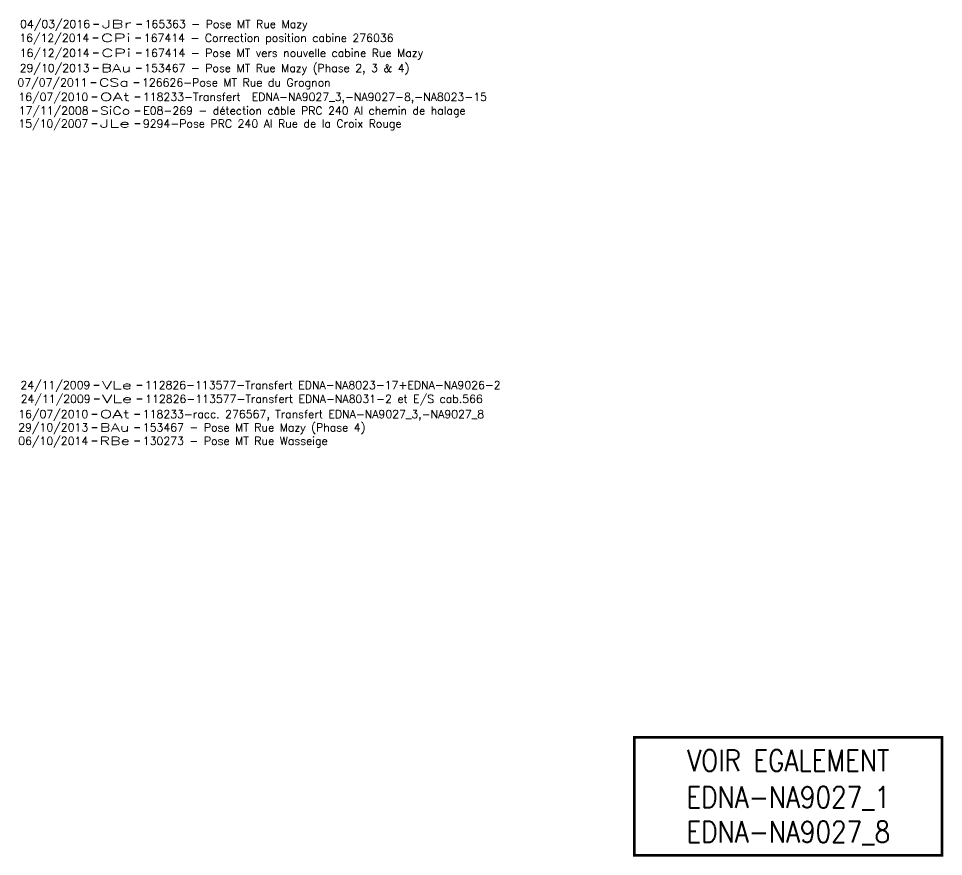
# Model space of a CAD drawing. Header units: millimetres. Extents: x 185000 to 186000, y 127000 to 128000.
# Drawn here: x 185510.6 to 185597.2, y 127692 to 127770.6 of the extents above; entities that cross this region are included whole.
import ezdxf
from ezdxf.enums import TextEntityAlignment as Align

# ---------------------------------------------------------------- set-up
doc = ezdxf.new("R2010")
doc.units = ezdxf.units.MM
doc.layers.get('0').update_dxf_attribs({"linetype": 'CONTINUOUS'})
doc.layers.add('M_910', color=7, linetype='CONTINUOUS', plot=False)
doc.layers.add('M_930', color=7, linetype='CONTINUOUS')
doc.styles.get("Standard").update_dxf_attribs({"font": 'romans.shx', "width": 0.85})

# ---------------------------------------------------------------- blocks, each defined once
blk = doc.blocks.new('GIS_MODF')
at = {"color": 0, "linetype": 'Continuous', "flags": 128}
for points in [[(-2.257, -0.012), (-1.757, -0.012)], [(1.758, -0.012), (2.258, -0.012)]]:
    blk.add_lwpolyline(points, dxfattribs=at)
at = {"color": 0, "linetype": 'Continuous'}
blk.add_attdef('DATE', text='', height=0.75, dxfattribs=at).set_placement((-2.583, -0.387), align=Align.RIGHT)
at = {"color": 0, "linetype": 'Continuous', "width": 3.590909}
blk.add_attdef('USER', text='', height=0.75, dxfattribs=at).set_placement((-1.516, -0.387), (1.306, -0.387), align=Align.FIT)
at = {"color": 0, "linetype": 'Continuous'}
blk.add_attdef('DESC', (2.528, -0.387), '', height=0.75, dxfattribs=at)

msp = doc.modelspace()

# ---------------------------------------------------------------- linework, layer by layer
at = {"layer": 'M_930', "const_width": 0.25}
msp.add_lwpolyline([(185568.282, 127703.205), (185597.124, 127703.205), (185597.124, 127692.157), (185568.282, 127692.157)], close=True, dxfattribs=at)

# ---------------------------------------------------------------- block references
at = {"layer": 'M_910'}
ref = msp.add_blockref('GIS_MODF', (185519.874, 127770.1), dxfattribs=at)
ref.add_attrib('DATE', '04/03/2016', dxfattribs={"layer": '0', "color": 0, "linetype": 'Continuous', "height": 0.75}).set_placement((185517.291, 127769.713), align=Align.RIGHT)
ref.add_attrib('USER', 'JBr', dxfattribs={"layer": '0', "color": 0, "linetype": 'Continuous', "height": 0.75, "width": 1.612245}).set_placement((185518.358, 127769.713), (185521.18, 127769.713), align=Align.FIT)
ref.add_attrib('DESC', '165363 - Pose MT Rue Mazy', (185522.402, 127769.713), dxfattribs={"layer": '0', "color": 0, "linetype": 'Continuous', "height": 0.75})
ref = msp.add_blockref('GIS_MODF', (185519.8, 127768.797), dxfattribs=at)
ref.add_attrib('DATE', '16/12/2014', dxfattribs={"layer": '0', "color": 0, "linetype": 'Continuous', "height": 0.75}).set_placement((185517.218, 127768.41), align=Align.RIGHT)
ref.add_attrib('USER', 'CPi', dxfattribs={"layer": '0', "color": 0, "linetype": 'Continuous', "height": 0.75, "width": 1.680851}).set_placement((185518.284, 127768.41), (185521.106, 127768.41), align=Align.FIT)
ref.add_attrib('DESC', '167414 - Correction position cabine 276036', (185522.328, 127768.41), dxfattribs={"layer": '0', "color": 0, "linetype": 'Continuous', "height": 0.75})
ref = msp.add_blockref('GIS_MODF', (185519.836, 127767.384), dxfattribs=at)
ref.add_attrib('DATE', '16/12/2014', dxfattribs={"layer": '0', "color": 0, "linetype": 'Continuous', "height": 0.75}).set_placement((185517.253, 127766.998), align=Align.RIGHT)
ref.add_attrib('USER', 'CPi', dxfattribs={"layer": '0', "color": 0, "linetype": 'Continuous', "height": 0.75, "width": 1.680851}).set_placement((185518.32, 127766.998), (185521.142, 127766.998), align=Align.FIT)
ref.add_attrib('DESC', '167414 - Pose MT vers nouvelle cabine Rue Mazy ', (185522.364, 127766.998), dxfattribs={"layer": '0', "color": 0, "linetype": 'Continuous', "height": 0.75})
ref = msp.add_blockref('GIS_MODF', (185519.836, 127765.972), dxfattribs=at)
ref.add_attrib('DATE', '29/10/2013', dxfattribs={"layer": '0', "color": 0, "linetype": 'Continuous', "height": 0.75}).set_placement((185517.253, 127765.585), align=Align.RIGHT)
ref.add_attrib('USER', 'BAu', dxfattribs={"layer": '0', "color": 0, "linetype": 'Continuous', "height": 0.75, "width": 1.462963}).set_placement((185518.32, 127765.585), (185521.142, 127765.585), align=Align.FIT)
ref.add_attrib('DESC', '153467 - Pose MT Rue Mazy (Phase 2, 3 & 4)', (185522.364, 127765.585), dxfattribs={"layer": '0', "color": 0, "linetype": 'Continuous', "height": 0.75})
ref = msp.add_blockref('GIS_MODF', (185519.628, 127764.617), dxfattribs=at)
ref.add_attrib('DATE', '07/07/2011', dxfattribs={"layer": '0', "color": 0, "linetype": 'Continuous', "height": 0.75}).set_placement((185517.045, 127764.231), align=Align.RIGHT)
ref.add_attrib('USER', 'CSa', dxfattribs={"layer": '0', "color": 0, "linetype": 'Continuous', "height": 0.75, "width": 1.410714}).set_placement((185518.112, 127764.231), (185520.934, 127764.231), align=Align.FIT)
ref.add_attrib('DESC', '126626-Pose MT Rue du Grognon', (185522.156, 127764.231), dxfattribs={"layer": '0', "color": 0, "linetype": 'Continuous', "height": 0.75})
ref = msp.add_blockref('GIS_MODF', (185519.712, 127763.268), dxfattribs=at)
ref.add_attrib('DATE', '16/07/2010', dxfattribs={"layer": '0', "color": 0, "linetype": 'Continuous', "height": 0.75}).set_placement((185517.129, 127762.881), align=Align.RIGHT)
ref.add_attrib('USER', 'OAt', dxfattribs={"layer": '0', "color": 0, "linetype": 'Continuous', "height": 0.75, "width": 1.58}).set_placement((185518.196, 127762.881), (185521.018, 127762.881), align=Align.FIT)
ref.add_attrib('DESC', '118233-Transfert  EDNA-NA9027_3,-NA9027-8,-NA8023-15', (185522.24, 127762.881), dxfattribs={"layer": '0', "color": 0, "linetype": 'Continuous', "height": 0.75})
ref = msp.add_blockref('GIS_MODF', (185519.738, 127761.975), dxfattribs=at)
ref.add_attrib('DATE', '17/11/2008', dxfattribs={"layer": '0', "color": 0, "linetype": 'Continuous', "height": 0.75}).set_placement((185517.156, 127761.589), align=Align.RIGHT)
ref.add_attrib('USER', 'SiCo', dxfattribs={"layer": '0', "color": 0, "linetype": 'Continuous', "height": 0.75, "width": 1.215385}).set_placement((185518.222, 127761.589), (185521.044, 127761.589), align=Align.FIT)
ref.add_attrib('DESC', 'E08-269 - détection câble PRC 240 Al chemin de halage', (185522.266, 127761.589), dxfattribs={"layer": '0', "color": 0, "linetype": 'Continuous', "height": 0.75})
ref = msp.add_blockref('GIS_MODF', (185519.712, 127760.76), dxfattribs=at)
ref.add_attrib('DATE', '15/10/2007', dxfattribs={"layer": '0', "color": 0, "linetype": 'Continuous', "height": 0.75}).set_placement((185517.129, 127760.374), align=Align.RIGHT)
ref.add_attrib('USER', 'JLe', dxfattribs={"layer": '0', "color": 0, "linetype": 'Continuous', "height": 0.75, "width": 1.645833}).set_placement((185518.196, 127760.374), (185521.018, 127760.374), align=Align.FIT)
ref.add_attrib('DESC', '9294-Pose PRC 240 Al Rue de la Croix Rouge', (185522.24, 127760.374), dxfattribs={"layer": '0', "color": 0, "linetype": 'Continuous', "height": 0.75})
ref = msp.add_blockref('GIS_MODF', (185519.902, 127736.248), dxfattribs=at)
ref.add_attrib('DATE', '24/11/2009', dxfattribs={"layer": '0', "color": 0, "linetype": 'Continuous', "height": 0.75}).set_placement((185517.319, 127735.861), align=Align.RIGHT)
ref.add_attrib('USER', 'VLe', dxfattribs={"layer": '0', "color": 0, "linetype": 'Continuous', "height": 0.75, "width": 1.58}).set_placement((185518.386, 127735.861), (185521.207, 127735.861), align=Align.FIT)
ref.add_attrib('DESC', '112826-113577-Transfert EDNA-NA8023-17+EDNA-NA9026-2 ', (185522.43, 127735.861), dxfattribs={"layer": '0', "color": 0, "linetype": 'Continuous', "height": 0.75})
ref = msp.add_blockref('GIS_MODF', (185519.927, 127734.95), dxfattribs=at)
ref.add_attrib('DATE', '24/11/2009', dxfattribs={"layer": '0', "color": 0, "linetype": 'Continuous', "height": 0.75}).set_placement((185517.345, 127734.563), align=Align.RIGHT)
ref.add_attrib('USER', 'VLe', dxfattribs={"layer": '0', "color": 0, "linetype": 'Continuous', "height": 0.75, "width": 1.58}).set_placement((185518.412, 127734.563), (185521.233, 127734.563), align=Align.FIT)
ref.add_attrib('DESC', '112826-113577-Transfert EDNA-NA8031-2 et E/S cab.566', (185522.455, 127734.563), dxfattribs={"layer": '0', "color": 0, "linetype": 'Continuous', "height": 0.75})
ref = msp.add_blockref('GIS_MODF', (185519.701, 127733.525), dxfattribs=at)
ref.add_attrib('DATE', '16/07/2010', dxfattribs={"layer": '0', "color": 0, "linetype": 'Continuous', "height": 0.75}).set_placement((185517.119, 127733.138), align=Align.RIGHT)
ref.add_attrib('USER', 'OAt', dxfattribs={"layer": '0', "color": 0, "linetype": 'Continuous', "height": 0.75, "width": 1.58}).set_placement((185518.185, 127733.138), (185521.007, 127733.138), align=Align.FIT)
ref.add_attrib('DESC', '118233-racc. 276567, Transfert EDNA-NA9027_3,-NA9027_8', (185522.229, 127733.138), dxfattribs={"layer": '0', "color": 0, "linetype": 'Continuous', "height": 0.75})
ref = msp.add_blockref('GIS_MODF', (185519.701, 127732.278), dxfattribs=at)
ref.add_attrib('DATE', '29/10/2013', dxfattribs={"layer": '0', "color": 0, "linetype": 'Continuous', "height": 0.75}).set_placement((185517.119, 127731.891), align=Align.RIGHT)
ref.add_attrib('USER', 'BAu', dxfattribs={"layer": '0', "color": 0, "linetype": 'Continuous', "height": 0.75, "width": 1.462963}).set_placement((185518.185, 127731.891), (185521.007, 127731.891), align=Align.FIT)
ref.add_attrib('DESC', '153467 - Pose MT Rue Mazy (Phase 4)', (185522.229, 127731.891), dxfattribs={"layer": '0', "color": 0, "linetype": 'Continuous', "height": 0.75})
ref = msp.add_blockref('GIS_MODF', (185519.701, 127731.016), dxfattribs=at)
ref.add_attrib('DATE', '06/10/2014', dxfattribs={"layer": '0', "color": 0, "linetype": 'Continuous', "height": 0.75}).set_placement((185517.119, 127730.629), align=Align.RIGHT)
ref.add_attrib('USER', 'RBe', dxfattribs={"layer": '0', "color": 0, "linetype": 'Continuous', "height": 0.75, "width": 1.385965}).set_placement((185518.185, 127730.629), (185521.007, 127730.629), align=Align.FIT)
ref.add_attrib('DESC', '130273 - Pose MT Rue Wasseige', (185522.229, 127730.629), dxfattribs={"layer": '0', "color": 0, "linetype": 'Continuous', "height": 0.75})

# ---------------------------------------------------------------- texts
at = {"layer": 'M_930', "width": 0.85}
for s, p in [('VOIR EGALEMENT', (185582.703, 127700.034)), ('EDNA-NA9027_1', (185582.703, 127696.604)), ('EDNA-NA9027_8', (185582.703, 127693.353))]:
    msp.add_text(s, height=2, dxfattribs=at).set_placement(p, align=Align.CENTER)

doc.saveas('drawing.dxf')
